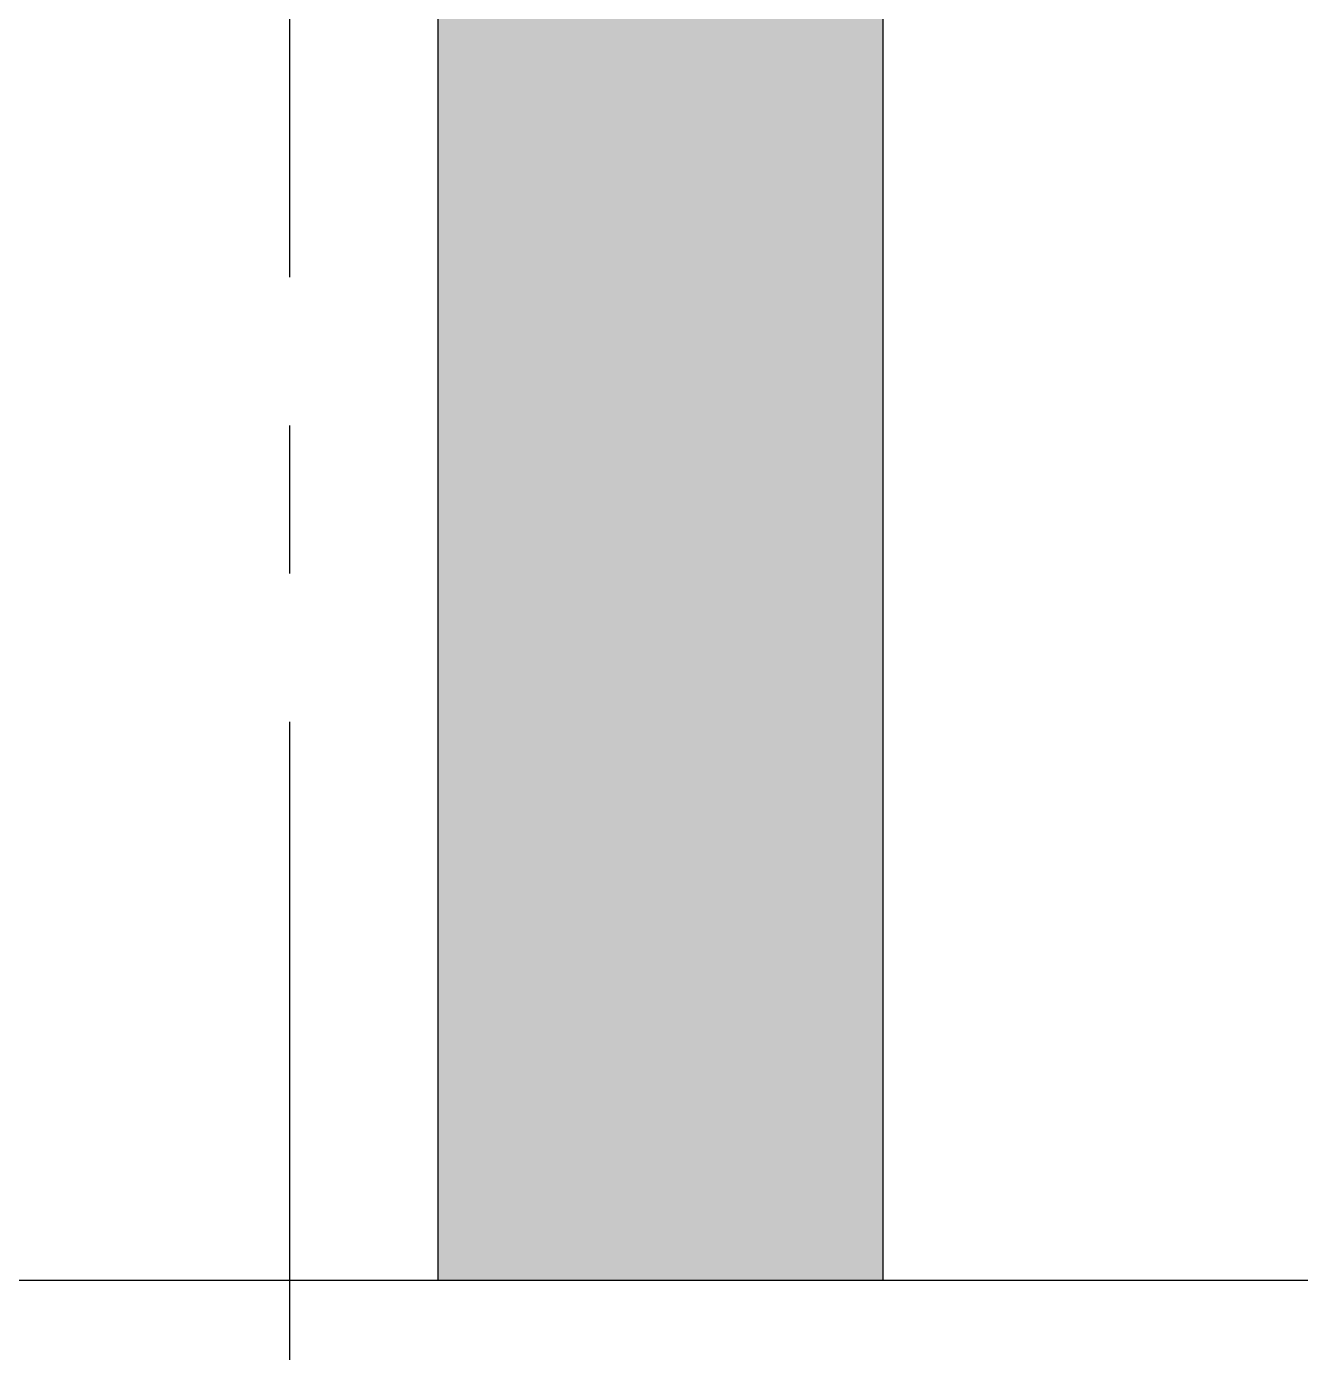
# Model space of a CAD drawing. Extents: x 220580 to 2027826, y -309201 to 71987.
# Drawn here: x 307122 to 307981, y -197024 to -196129 of the extents above; entities that cross this region are included whole.
import ezdxf

# ---------------------------------------------------------------- set-up
doc = ezdxf.new("R2010")
doc.units = 0
doc.linetypes.add('CENTER', pattern=[2, 1.25, -0.25, 0.25, -0.25])
for name, color, linetype in [('1 轴线 辅助线', 1, 'CENTER'), ('AS-COLN', 6, 'Continuous'), ('DIM_SYMB', 3, 'Continuous'), ('PUB_HATCH', 8, 'Continuous')]:
    doc.layers.add(name, color=color, linetype=linetype)

msp = doc.modelspace()

# ---------------------------------------------------------------- hatches: boundary and pattern name
at = {"layer": 'PUB_HATCH'}
msp.add_hatch(color=256, dxfattribs=at).paths.add_polyline_path([(307699.18, -195347.07), (307399.18, -195507.07), (307399.18, -196975.33), (307699.18, -196975.33)])

# ---------------------------------------------------------------- linework, layer by layer
at = {"layer": '1 轴线 辅助线', "ltscale": 400}
msp.add_line((307299.18, -197898.49), (307299.18, -178408.55), dxfattribs=at)
at = {"layer": 'AS-COLN'}
for p, q in [((307699.18, -195347.07), (307699.18, -196975.33)), ((307399.18, -195507.07), (307399.18, -196975.33)), ((307699.18, -196975.33), (307399.18, -196975.33))]:
    msp.add_line(p, q, dxfattribs=at)
at = {"layer": 'DIM_SYMB'}
msp.add_lwpolyline([(308299.18, -196975.33), (306808.58, -196975.33), (306732.14, -197185.33), (306658.09, -196765.33), (306583.58, -196975.33), (305092.97, -196975.33)], dxfattribs=at)

doc.saveas('drawing.dxf')
